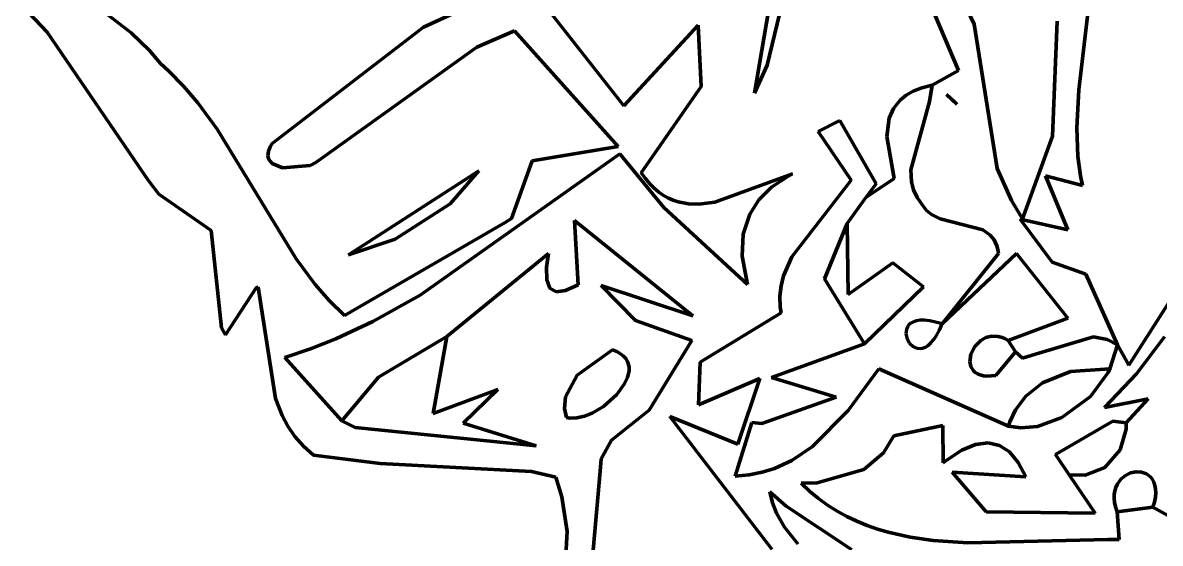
# Model space of a CAD drawing. Header units: millimetres. Extents: x 0 to 10.4, y 0 to 8.2.
# Drawn here: x 5.996 to 6.739, y 6.869 to 7.21 of the extents above; entities that cross this region are included whole.
import ezdxf

# ---------------------------------------------------------------- set-up
doc = ezdxf.new("R2010")
doc.units = ezdxf.units.MM
for name, color, linetype, lineweight in [('color#000000ff', 7, 'CONTINUOUS', 100), ('color#929292ff', 7, 'CONTINUOUS', 100), ('color#ffffffff', 7, 'CONTINUOUS', 100)]:
    doc.layers.add(name, color=color, linetype=linetype, lineweight=lineweight)

msp = doc.modelspace()

# ---------------------------------------------------------------- linework, layer by layer
at = {"layer": 'color#000000ff'}
for p, q in [((6.60743, 7.17827), (6.54626, 7.32247)), ((6.57651, 7.29543), (6.61762, 7.20856)), ((6.69614, 7.25294), (6.68619, 7.16572)), ((6.01324, 7.24416), (6.06651, 7.20297)), ((6.33483, 7.22365), (6.38859, 7.15524)), ((6.01167, 7.20333), (5.99564, 7.22009)), ((6.2577, 7.20664), (6.2813, 7.2175)), ((6.15878, 7.13058), (6.2577, 7.20664)), ((6.38859, 7.15524), (6.4372, 7.20798)), ((6.4372, 7.20798), (6.43928, 7.16789)), ((6.61762, 7.20856), (6.63278, 7.11414)), ((6.66879, 7.13542), (6.67185, 7.21059)), ((6.07756, 7.10661), (6.01167, 7.20333)), ((6.06651, 7.20297), (6.07854, 7.19138)), ((6.31713, 7.20425), (6.29255, 7.19367)), ((6.38501, 7.12862), (6.31713, 7.20425)), ((6.07854, 7.19138), (6.08567, 7.18289)), ((6.29255, 7.19367), (6.18726, 7.11805)), ((6.08567, 7.18289), (6.09101, 7.17809)), ((6.09101, 7.17809), (6.10099, 7.16792)), ((6.5902, 7.16882), (6.60743, 7.17827)), ((6.10099, 7.16792), (6.11015, 7.15711)), ((6.43928, 7.16789), (6.39988, 7.11145)), ((6.58844, 7.15806), (6.5902, 7.16882)), ((6.59946, 7.1627), (6.60482, 7.15773)), ((6.60636, 7.15631), (6.59946, 7.1627)), ((6.68619, 7.16572), (6.68473, 7.14074)), ((6.11015, 7.15711), (6.12267, 7.13992)), ((6.57635, 7.11342), (6.58844, 7.15806)), ((6.60482, 7.15773), (6.60636, 7.15631)), ((6.12267, 7.13992), (6.17434, 7.05502)), ((6.51567, 7.13841), (6.52973, 7.1455)), ((6.52973, 7.1455), (6.55368, 7.10417)), ((6.68473, 7.14074), (6.68549, 7.12195)), ((6.53732, 7.10659), (6.51567, 7.13841)), ((6.64936, 7.08133), (6.66879, 7.13542)), ((6.15586, 7.12259), (6.15622, 7.12544)), ((6.15622, 7.12544), (6.15764, 7.12874)), ((6.15764, 7.12874), (6.15878, 7.13058)), ((6.32879, 7.1193), (6.38501, 7.12862)), ((6.15643, 7.1202), (6.15586, 7.12259)), ((6.15875, 7.1174), (6.15643, 7.1202)), ((6.16544, 7.1147), (6.15875, 7.1174)), ((6.18726, 7.11805), (6.18361, 7.11618)), ((6.38592, 7.12385), (6.25541, 7.03142)), ((6.31519, 7.0816), (6.32879, 7.1193)), ((6.41467, 7.08875), (6.38592, 7.12385)), ((6.68549, 7.12195), (6.68719, 7.1094)), ((6.18361, 7.11618), (6.16544, 7.1147)), ((6.39988, 7.11145), (6.40268, 7.10762)), ((6.44821, 7.09226), (6.49878, 7.11062)), ((6.49878, 7.11062), (6.49575, 7.10908)), ((6.57677, 7.10539), (6.57635, 7.11342)), ((6.63278, 7.11414), (6.64203, 7.09327)), ((6.08454, 7.09732), (6.07756, 7.10661)), ((6.40268, 7.10762), (6.40556, 7.10423)), ((6.40556, 7.10423), (6.40851, 7.10128)), ((6.49575, 7.10908), (6.48514, 7.10208)), ((6.4985, 7.05648), (6.53732, 7.10659)), ((6.55368, 7.10417), (6.54693, 7.09524)), ((6.5781, 7.10018), (6.57677, 7.10539)), ((6.68845, 7.10311), (6.66439, 7.10931)), ((6.66439, 7.10931), (6.67887, 7.07399)), ((6.68719, 7.1094), (6.68845, 7.10311)), ((6.11883, 7.07367), (6.08454, 7.09732)), ((6.40851, 7.10128), (6.41152, 7.09874)), ((6.41152, 7.09874), (6.41461, 7.09659)), ((6.41461, 7.09659), (6.41775, 7.09481)), ((6.41775, 7.09481), (6.42095, 7.09338)), ((6.48514, 7.10208), (6.47689, 7.09377)), ((6.54693, 7.09524), (6.53473, 7.07831)), ((6.58042, 7.09514), (6.5781, 7.10018)), ((6.58386, 7.09026), (6.58042, 7.09514)), ((6.46951, 7.0383), (6.41467, 7.08875)), ((6.42095, 7.09338), (6.42421, 7.09229)), ((6.42421, 7.09229), (6.43087, 7.09102)), ((6.43087, 7.09102), (6.4377, 7.09084)), ((6.4377, 7.09084), (6.44821, 7.09226)), ((6.47689, 7.09377), (6.47096, 7.08433)), ((6.58651, 7.08673), (6.58386, 7.09026)), ((6.64203, 7.09327), (6.64936, 7.08133)), ((6.31096, 7.0788), (6.31519, 7.0816)), ((6.35868, 7.03808), (6.35634, 7.08025)), ((6.35634, 7.08025), (6.43364, 7.01777)), ((6.47096, 7.08433), (6.46673, 7.07117)), ((6.58975, 7.08402), (6.58651, 7.08673)), ((6.59546, 7.08117), (6.58975, 7.08402)), ((6.62323, 7.07398), (6.59546, 7.08117)), ((6.67887, 7.07399), (6.64771, 7.08097)), ((6.64771, 7.08097), (6.66861, 7.05292)), ((6.12549, 7.00987), (6.11883, 7.07367)), ((6.20595, 7.01797), (6.31096, 7.0788)), ((6.53473, 7.07831), (6.5197, 7.04196)), ((6.62816, 7.07069), (6.62323, 7.07398)), ((6.46673, 7.07117), (6.46597, 7.05677)), ((6.63072, 7.0676), (6.62816, 7.07069)), ((6.63255, 7.06361), (6.63072, 7.0676)), ((6.27286, 7.00438), (6.33938, 7.05853)), ((6.33938, 7.05853), (6.33805, 7.04965)), ((6.64525, 7.05863), (6.59664, 7.01249)), ((6.59664, 7.01249), (6.63356, 7.05858)), ((6.63317, 7.06123), (6.63255, 7.06361)), ((6.63356, 7.05858), (6.63317, 7.06123)), ((6.67891, 7.01621), (6.64525, 7.05863)), ((6.17434, 7.05502), (6.18684, 7.03822)), ((6.46597, 7.05677), (6.46951, 7.0383)), ((6.493, 7.04405), (6.4985, 7.05648)), ((6.66861, 7.05292), (6.69076, 7.04516)), ((6.33805, 7.04965), (6.33818, 7.04128)), ((6.49137, 7.03749), (6.493, 7.04405)), ((6.69076, 7.04516), (6.71139, 6.99889)), ((6.14824, 7.03604), (6.12809, 7.00549)), ((6.14947, 7.03654), (6.14824, 7.03604)), ((6.16084, 6.96376), (6.14947, 7.03654)), ((6.18684, 7.03822), (6.19599, 7.02774)), ((6.33818, 7.04128), (6.34031, 7.03593)), ((6.34031, 7.03593), (6.34443, 7.03362)), ((6.35056, 7.03434), (6.35868, 7.03808)), ((6.43364, 7.01777), (6.3738, 7.03771)), ((6.3738, 7.03771), (6.39634, 7.01479)), ((6.49063, 7.03066), (6.49137, 7.03749)), ((6.5197, 7.04196), (6.5459, 6.99958)), ((6.19599, 7.02774), (6.20595, 7.01797)), ((6.25541, 7.03142), (6.22443, 7.01414)), ((6.34443, 7.03362), (6.35056, 7.03434)), ((6.4909, 7.02354), (6.49063, 7.03066)), ((6.71871, 6.9855), (6.74727, 7.03033)), ((6.49145, 7.01985), (6.4909, 7.02354)), ((6.22443, 7.01414), (6.20035, 7.00285)), ((6.39634, 7.01479), (6.43312, 7.00173)), ((6.43845, 6.98741), (6.49145, 7.01985)), ((6.57626, 7.01297), (6.57497, 7.01183)), ((6.57792, 7.0139), (6.57626, 7.01297)), ((6.57996, 7.01456), (6.57792, 7.0139)), ((6.58241, 7.01492), (6.57996, 7.01456)), ((6.58528, 7.01493), (6.58241, 7.01492)), ((6.5886, 7.01456), (6.58528, 7.01493)), ((6.59238, 7.01376), (6.5886, 7.01456)), ((6.59664, 7.01249), (6.59238, 7.01376)), ((6.63997, 7.00173), (6.67891, 7.01621)), ((6.12809, 7.00549), (6.12549, 7.00987)), ((6.5734, 7.00907), (6.57305, 7.00594)), ((6.57305, 7.00594), (6.57375, 7.00279)), ((6.57402, 7.01052), (6.5734, 7.00907)), ((6.57497, 7.01183), (6.57402, 7.01052)), ((6.5931, 7.00505), (6.5949, 7.00844)), ((6.5949, 7.00844), (6.59664, 7.01249)), ((6.20035, 7.00285), (6.18382, 6.99628)), ((6.26386, 6.95398), (6.27286, 7.00438)), ((6.43312, 7.00173), (6.40528, 6.95599)), ((6.5459, 6.99958), (6.48517, 6.97741)), ((6.57375, 7.00279), (6.57536, 6.99995)), ((6.57536, 6.99995), (6.5777, 6.99776)), ((6.58574, 6.99736), (6.58756, 6.99849)), ((6.58756, 6.99849), (6.58941, 7.00012)), ((6.58941, 7.00012), (6.59126, 7.00229)), ((6.59126, 7.00229), (6.5931, 7.00505)), ((6.64473, 6.99435), (6.63997, 7.00173)), ((6.69578, 7.00413), (6.65555, 6.99215)), ((6.70462, 7.00226), (6.69578, 7.00413)), ((6.71139, 6.99889), (6.70462, 7.00226)), ((6.70634, 6.98317), (6.71139, 6.99889)), ((6.71139, 6.99889), (6.71871, 6.9855)), ((6.742, 7.00416), (6.72372, 6.97994)), ((6.18382, 6.99628), (6.16688, 6.99057)), ((6.16688, 6.99057), (6.20428, 6.94922)), ((6.38122, 6.99559), (6.35815, 6.97904)), ((6.38409, 6.99441), (6.38122, 6.99559)), ((6.38649, 6.99305), (6.38409, 6.99441)), ((6.38842, 6.99152), (6.38649, 6.99305)), ((6.38992, 6.98983), (6.38842, 6.99152)), ((6.5777, 6.99776), (6.5791, 6.99702)), ((6.5791, 6.99702), (6.58062, 6.99656)), ((6.58062, 6.99656), (6.58225, 6.99644)), ((6.58225, 6.99644), (6.58396, 6.99669)), ((6.58396, 6.99669), (6.58574, 6.99736)), ((6.64926, 6.99011), (6.64473, 6.99435)), ((6.65555, 6.99215), (6.64926, 6.99011)), ((6.391, 6.98801), (6.38992, 6.98983)), ((6.3917, 6.98607), (6.391, 6.98801)), ((6.39202, 6.98403), (6.3917, 6.98607)), ((6.392, 6.98191), (6.39202, 6.98403)), ((6.43753, 6.95967), (6.43845, 6.98741)), ((6.53523, 6.95596), (6.55523, 6.9832)), ((6.55523, 6.9832), (6.64008, 6.94559)), ((6.70518, 6.9808), (6.70634, 6.98317)), ((6.35815, 6.97904), (6.3505, 6.96485)), ((6.38889, 6.97301), (6.391, 6.97751)), ((6.391, 6.97751), (6.392, 6.98191)), ((6.4775, 6.97688), (6.43753, 6.95967)), ((6.46306, 6.93392), (6.4775, 6.97688)), ((6.48517, 6.97741), (6.52752, 6.96471)), ((6.69364, 6.96514), (6.70518, 6.9808)), ((6.72372, 6.97994), (6.70276, 6.95785)), ((6.30614, 6.96952), (6.26386, 6.95398)), ((6.28362, 6.94752), (6.30614, 6.96952)), ((6.38401, 6.96639), (6.38889, 6.97301)), ((6.1652, 6.95261), (6.16084, 6.96376)), ((6.3505, 6.96485), (6.34987, 6.95719)), ((6.37528, 6.95857), (6.38401, 6.96639)), ((6.52752, 6.96471), (6.47877, 6.94746)), ((6.675, 6.95119), (6.69364, 6.96514)), ((6.70276, 6.95785), (6.73132, 6.96362)), ((6.73132, 6.96362), (6.71713, 6.94783)), ((6.34987, 6.95719), (6.35121, 6.95139)), ((6.36281, 6.95209), (6.36785, 6.95412)), ((6.36785, 6.95412), (6.37528, 6.95857)), ((6.40528, 6.95599), (6.38064, 6.93655)), ((6.51196, 6.93225), (6.53523, 6.95596)), ((6.16899, 6.94555), (6.1652, 6.95261)), ((6.20428, 6.94922), (6.21299, 6.94477)), ((6.33136, 6.93276), (6.28362, 6.94752)), ((6.35121, 6.95139), (6.35332, 6.95096)), ((6.35332, 6.95096), (6.3579, 6.95099)), ((6.3579, 6.95099), (6.36281, 6.95209)), ((6.48531, 6.86505), (6.41867, 6.95199)), ((6.41867, 6.95199), (6.46306, 6.93392)), ((6.47227, 6.94798), (6.46134, 6.9129)), ((6.47877, 6.94746), (6.47227, 6.94798)), ((6.59719, 6.94609), (6.56513, 6.93934)), ((6.5974, 6.92166), (6.59719, 6.94609)), ((6.659, 6.94536), (6.675, 6.95119)), ((6.70828, 6.949), (6.67089, 6.92716)), ((6.71713, 6.94783), (6.70828, 6.949)), ((6.17362, 6.93885), (6.16899, 6.94555)), ((6.17919, 6.93255), (6.17362, 6.93885)), ((6.21299, 6.94477), (6.33136, 6.93276)), ((6.56513, 6.93934), (6.55828, 6.92815)), ((6.64008, 6.94559), (6.6481, 6.94444)), ((6.6481, 6.94444), (6.659, 6.94536)), ((6.18581, 6.9267), (6.17919, 6.93255)), ((6.38064, 6.93655), (6.37382, 6.92415)), ((6.4984, 6.92313), (6.51196, 6.93225)), ((6.61862, 6.93366), (6.60968, 6.92998)), ((6.62677, 6.93469), (6.61862, 6.93366)), ((6.63413, 6.93308), (6.62677, 6.93469)), ((6.64071, 6.92883), (6.63413, 6.93308)), ((6.22939, 6.92131), (6.18581, 6.9267)), ((6.37382, 6.92415), (6.37319, 6.91627)), ((6.55828, 6.92815), (6.54558, 6.91723)), ((6.59996, 6.92365), (6.5974, 6.92166)), ((6.60968, 6.92998), (6.59996, 6.92365)), ((6.64651, 6.92193), (6.64071, 6.92883)), ((6.67089, 6.92716), (6.67978, 6.91372)), ((6.32815, 6.91587), (6.22939, 6.92131)), ((6.37319, 6.91627), (6.35932, 6.7634)), ((6.47906, 6.91543), (6.48714, 6.91795)), ((6.48714, 6.91795), (6.4984, 6.92313)), ((6.54558, 6.91723), (6.51511, 6.90861)), ((6.65151, 6.91239), (6.64651, 6.92193)), ((6.34413, 6.91236), (6.32815, 6.91587)), ((6.34814, 6.8993), (6.34413, 6.91236)), ((6.46134, 6.9129), (6.47047, 6.91372)), ((6.47047, 6.91372), (6.47906, 6.91543)), ((6.62555, 6.88969), (6.6032, 6.91564)), ((6.6032, 6.91564), (6.65151, 6.91239)), ((6.67978, 6.91372), (6.69673, 6.88877)), ((6.4841, 6.90269), (6.4859, 6.89547)), ((6.49472, 6.89324), (6.4841, 6.90269)), ((6.51511, 6.90861), (6.50463, 6.90825)), ((6.50463, 6.90825), (6.51014, 6.90299)), ((6.51014, 6.90299), (6.51588, 6.89821)), ((6.35149, 6.87673), (6.34814, 6.8993)), ((6.4859, 6.89547), (6.48847, 6.88874)), ((6.51588, 6.89821), (6.52184, 6.89388)), ((6.52184, 6.89388), (6.528, 6.88998)), ((6.48847, 6.88874), (6.49359, 6.8795)), ((6.53756, 6.86502), (6.49472, 6.89324)), ((6.528, 6.88998), (6.53437, 6.8865)), ((6.53437, 6.8865), (6.54091, 6.88341)), ((6.69673, 6.88877), (6.62555, 6.88969)), ((6.71117, 6.88969), (6.73454, 6.89254)), ((6.71235, 6.87157), (6.71117, 6.88969)), ((6.73454, 6.89254), (6.7501, 6.88382)), ((6.49359, 6.8795), (6.50243, 6.86859)), ((6.54091, 6.88341), (6.54762, 6.88068)), ((6.54762, 6.88068), (6.5545, 6.87831)), ((6.34623, 6.77858), (6.35149, 6.87673)), ((6.5545, 6.87831), (6.56151, 6.87626)), ((6.56151, 6.87626), (6.57592, 6.87306)), ((6.57592, 6.87306), (6.59076, 6.87092)), ((6.70515, 6.8715), (6.71235, 6.87157)), ((6.59076, 6.87092), (6.61358, 6.86931)), ((6.61358, 6.86931), (6.70515, 6.8715))]:
    msp.add_line(p, q, dxfattribs=at)
at = {"layer": 'color#929292ff'}
for p, q in [((6.47399, 7.16353), (6.49376, 7.27864)), ((6.49491, 7.23393), (6.48236, 7.18185)), ((6.48236, 7.18185), (6.47399, 7.16353)), ((6.56921, 7.15891), (6.5731, 7.16209)), ((6.5731, 7.16209), (6.57785, 7.16482)), ((6.57785, 7.16482), (6.58354, 7.16707)), ((6.58354, 7.16707), (6.5902, 7.16882)), ((6.5902, 7.16882), (6.58844, 7.15806)), ((6.56486, 7.1534), (6.56921, 7.15891)), ((6.58844, 7.15806), (6.57635, 7.11342)), ((6.56055, 7.1351), (6.56211, 7.14709)), ((6.56211, 7.14709), (6.56486, 7.1534)), ((6.56527, 7.10756), (6.56055, 7.1351)), ((6.20864, 7.05781), (6.29374, 7.11266)), ((6.29374, 7.11266), (6.27508, 7.09106)), ((6.57635, 7.11342), (6.57677, 7.10539)), ((6.54693, 7.09524), (6.56527, 7.10756)), ((6.57677, 7.10539), (6.5781, 7.10018)), ((6.53473, 7.07831), (6.54693, 7.09524)), ((6.5781, 7.10018), (6.58042, 7.09514)), ((6.58042, 7.09514), (6.58386, 7.09026)), ((6.27508, 7.09106), (6.23909, 7.06801)), ((6.58386, 7.09026), (6.58651, 7.08673)), ((6.58651, 7.08673), (6.58975, 7.08402)), ((6.58975, 7.08402), (6.59546, 7.08117)), ((6.59546, 7.08117), (6.62323, 7.07398)), ((6.53534, 7.03179), (6.53473, 7.07831)), ((6.62323, 7.07398), (6.62816, 7.07069)), ((6.23909, 7.06801), (6.20864, 7.05781)), ((6.62816, 7.07069), (6.63072, 7.0676)), ((6.63072, 7.0676), (6.63255, 7.06361)), ((6.59664, 7.01249), (6.64525, 7.05863)), ((6.63356, 7.05858), (6.59664, 7.01249)), ((6.63255, 7.06361), (6.63317, 7.06123)), ((6.63317, 7.06123), (6.63356, 7.05858)), ((6.64525, 7.05863), (6.67891, 7.01621)), ((6.56456, 7.05255), (6.53534, 7.03179)), ((6.5845, 7.03684), (6.56456, 7.05255)), ((6.5459, 6.99958), (6.5845, 7.03684)), ((6.57626, 7.01297), (6.57497, 7.01183)), ((6.57792, 7.0139), (6.57626, 7.01297)), ((6.57996, 7.01456), (6.57792, 7.0139)), ((6.58241, 7.01492), (6.57996, 7.01456)), ((6.58528, 7.01493), (6.58241, 7.01492)), ((6.5886, 7.01456), (6.58528, 7.01493)), ((6.59238, 7.01376), (6.5886, 7.01456)), ((6.59664, 7.01249), (6.59238, 7.01376)), ((6.67891, 7.01621), (6.63997, 7.00173)), ((6.5734, 7.00907), (6.57305, 7.00594)), ((6.57305, 7.00594), (6.57375, 7.00279)), ((6.57402, 7.01052), (6.5734, 7.00907)), ((6.57497, 7.01183), (6.57402, 7.01052)), ((6.5931, 7.00505), (6.5949, 7.00844)), ((6.5949, 7.00844), (6.59664, 7.01249)), ((6.22817, 6.97762), (6.27286, 7.00438)), ((6.27286, 7.00438), (6.26386, 6.95398)), ((6.48517, 6.97741), (6.5459, 6.99958)), ((6.57375, 7.00279), (6.57536, 6.99995)), ((6.57536, 6.99995), (6.5777, 6.99776)), ((6.58574, 6.99736), (6.58756, 6.99849)), ((6.58756, 6.99849), (6.58941, 7.00012)), ((6.58941, 7.00012), (6.59126, 7.00229)), ((6.59126, 7.00229), (6.5931, 7.00505)), ((6.62194, 7.00169), (6.61801, 6.99767)), ((6.62525, 7.00355), (6.62194, 7.00169)), ((6.62903, 7.00452), (6.62525, 7.00355)), ((6.63319, 7.0044), (6.62903, 7.00452)), ((6.63539, 7.00387), (6.63319, 7.0044)), ((6.63765, 7.00299), (6.63539, 7.00387)), ((6.63997, 7.00173), (6.63765, 7.00299)), ((6.65555, 6.99215), (6.69578, 7.00413)), ((6.69578, 7.00413), (6.70462, 7.00226)), ((6.70462, 7.00226), (6.71139, 6.99889)), ((6.71139, 6.99889), (6.70634, 6.98317)), ((6.72372, 6.97994), (6.742, 7.00416)), ((6.35815, 6.97904), (6.38122, 6.99559)), ((6.38122, 6.99559), (6.38409, 6.99441)), ((6.38409, 6.99441), (6.38649, 6.99305)), ((6.38649, 6.99305), (6.38842, 6.99152)), ((6.38842, 6.99152), (6.38992, 6.98983)), ((6.5777, 6.99776), (6.5791, 6.99702)), ((6.5791, 6.99702), (6.58062, 6.99656)), ((6.58062, 6.99656), (6.58225, 6.99644)), ((6.58225, 6.99644), (6.58396, 6.99669)), ((6.58396, 6.99669), (6.58574, 6.99736)), ((6.61557, 6.9928), (6.61488, 6.98775)), ((6.61801, 6.99767), (6.61557, 6.9928)), ((6.63173, 6.97881), (6.64473, 6.99435)), ((6.64473, 6.99435), (6.64926, 6.99011)), ((6.64926, 6.99011), (6.65555, 6.99215)), ((6.38992, 6.98983), (6.391, 6.98801)), ((6.391, 6.98801), (6.3917, 6.98607)), ((6.3917, 6.98607), (6.39202, 6.98403)), ((6.39202, 6.98403), (6.392, 6.98191)), ((6.55523, 6.9832), (6.53523, 6.95596)), ((6.64008, 6.94559), (6.55523, 6.9832)), ((6.61488, 6.98775), (6.61553, 6.98462)), ((6.61553, 6.98462), (6.61716, 6.98193)), ((6.70634, 6.98317), (6.68069, 6.98137)), ((6.20428, 6.94922), (6.22817, 6.97762)), ((6.3505, 6.96485), (6.35815, 6.97904)), ((6.391, 6.97751), (6.38889, 6.97301)), ((6.392, 6.98191), (6.391, 6.97751)), ((6.52752, 6.96471), (6.48517, 6.97741)), ((6.61716, 6.98193), (6.61837, 6.9808)), ((6.61837, 6.9808), (6.61985, 6.97986)), ((6.61985, 6.97986), (6.62162, 6.97913)), ((6.62162, 6.97913), (6.62368, 6.97864)), ((6.62368, 6.97864), (6.62604, 6.9784)), ((6.62604, 6.9784), (6.62872, 6.97845)), ((6.62872, 6.97845), (6.63173, 6.97881)), ((6.68069, 6.98137), (6.6624, 6.97396)), ((6.70276, 6.95785), (6.72372, 6.97994)), ((6.26386, 6.95398), (6.30614, 6.96952)), ((6.30614, 6.96952), (6.28362, 6.94752)), ((6.38889, 6.97301), (6.38401, 6.96639)), ((6.6624, 6.97396), (6.65152, 6.96535)), ((6.34987, 6.95719), (6.3505, 6.96485)), ((6.38401, 6.96639), (6.37528, 6.95857)), ((6.47877, 6.94746), (6.52752, 6.96471)), ((6.65152, 6.96535), (6.64474, 6.9564)), ((6.73132, 6.96362), (6.70276, 6.95785)), ((6.71713, 6.94783), (6.73132, 6.96362)), ((6.35121, 6.95139), (6.34987, 6.95719)), ((6.36785, 6.95412), (6.36281, 6.95209)), ((6.37528, 6.95857), (6.36785, 6.95412)), ((6.53523, 6.95596), (6.51196, 6.93225)), ((6.64474, 6.9564), (6.64102, 6.94847)), ((6.21299, 6.94477), (6.20428, 6.94922)), ((6.28362, 6.94752), (6.33136, 6.93276)), ((6.35332, 6.95096), (6.35121, 6.95139)), ((6.3579, 6.95099), (6.35332, 6.95096)), ((6.36281, 6.95209), (6.3579, 6.95099)), ((6.46134, 6.9129), (6.47227, 6.94798)), ((6.47227, 6.94798), (6.47877, 6.94746)), ((6.56513, 6.93934), (6.59719, 6.94609)), ((6.59719, 6.94609), (6.5974, 6.92166)), ((6.64102, 6.94847), (6.64008, 6.94559)), ((6.71707, 6.94358), (6.71713, 6.94783)), ((6.33136, 6.93276), (6.21299, 6.94477)), ((6.55828, 6.92815), (6.56513, 6.93934)), ((6.71319, 6.93007), (6.71707, 6.94358)), ((6.51196, 6.93225), (6.4984, 6.92313)), ((6.60968, 6.92998), (6.61862, 6.93366)), ((6.61862, 6.93366), (6.62677, 6.93469)), ((6.62677, 6.93469), (6.63413, 6.93308)), ((6.63413, 6.93308), (6.64071, 6.92883)), ((6.54558, 6.91723), (6.55828, 6.92815)), ((6.5974, 6.92166), (6.59996, 6.92365)), ((6.59996, 6.92365), (6.60968, 6.92998)), ((6.64071, 6.92883), (6.64651, 6.92193)), ((6.70298, 6.91861), (6.71319, 6.93007)), ((6.48714, 6.91795), (6.47906, 6.91543)), ((6.4984, 6.92313), (6.48714, 6.91795)), ((6.51511, 6.90861), (6.54558, 6.91723)), ((6.64651, 6.92193), (6.65151, 6.91239)), ((6.6903, 6.91362), (6.70298, 6.91861)), ((6.47047, 6.91372), (6.46134, 6.9129)), ((6.47906, 6.91543), (6.47047, 6.91372)), ((6.65151, 6.91239), (6.6032, 6.91564)), ((6.6032, 6.91564), (6.62555, 6.88969)), ((6.69673, 6.88877), (6.67978, 6.91372)), ((6.67978, 6.91372), (6.6903, 6.91362)), ((6.71352, 6.91092), (6.71115, 6.90757)), ((6.71654, 6.91344), (6.71352, 6.91092)), ((6.71996, 6.91508), (6.71654, 6.91344)), ((6.72356, 6.91581), (6.71996, 6.91508)), ((6.72711, 6.91559), (6.72356, 6.91581)), ((6.73039, 6.9144), (6.72711, 6.91559)), ((6.73315, 6.91219), (6.73039, 6.9144)), ((6.73427, 6.9107), (6.73315, 6.91219)), ((6.73518, 6.90893), (6.73427, 6.9107)), ((6.73584, 6.9069), (6.73518, 6.90893)), ((6.50463, 6.90825), (6.51511, 6.90861)), ((6.51014, 6.90299), (6.50463, 6.90825)), ((6.51588, 6.89821), (6.51014, 6.90299)), ((6.70964, 6.9034), (6.70928, 6.90103)), ((6.71027, 6.90558), (6.70964, 6.9034)), ((6.71115, 6.90757), (6.71027, 6.90558)), ((6.73624, 6.9046), (6.73584, 6.9069)), ((6.7361, 6.89914), (6.73633, 6.90201)), ((6.73633, 6.90201), (6.73624, 6.9046)), ((6.52184, 6.89388), (6.51588, 6.89821)), ((6.528, 6.88998), (6.52184, 6.89388)), ((6.70928, 6.90103), (6.70923, 6.89847)), ((6.70923, 6.89847), (6.7095, 6.89572)), ((6.7095, 6.89572), (6.71014, 6.89279)), ((6.73454, 6.89254), (6.73551, 6.89599)), ((6.73551, 6.89599), (6.7361, 6.89914)), ((6.53437, 6.8865), (6.528, 6.88998)), ((6.54091, 6.88341), (6.53437, 6.8865)), ((6.62555, 6.88969), (6.69673, 6.88877)), ((6.71014, 6.89279), (6.71117, 6.88969)), ((6.71117, 6.88969), (6.71235, 6.87157)), ((6.7501, 6.88382), (6.73454, 6.89254)), ((6.54762, 6.88068), (6.54091, 6.88341)), ((6.5545, 6.87831), (6.54762, 6.88068)), ((6.56151, 6.87626), (6.5545, 6.87831)), ((6.57592, 6.87306), (6.56151, 6.87626)), ((6.59076, 6.87092), (6.57592, 6.87306)), ((6.71235, 6.87157), (6.70515, 6.8715)), ((6.61358, 6.86931), (6.59076, 6.87092)), ((6.70515, 6.8715), (6.61358, 6.86931))]:
    msp.add_line(p, q, dxfattribs=at)
at = {"layer": 'color#ffffffff'}
for p, q in [((6.54626, 7.32247), (6.60743, 7.17827)), ((6.61762, 7.20856), (6.57651, 7.29543)), ((6.49376, 7.27864), (6.47399, 7.16353)), ((6.68619, 7.16572), (6.69614, 7.25294)), ((6.06651, 7.20297), (6.01324, 7.24416)), ((6.48236, 7.18185), (6.49491, 7.23393)), ((6.38859, 7.15524), (6.33483, 7.22365)), ((5.99564, 7.22009), (6.01167, 7.20333)), ((6.2813, 7.2175), (6.2577, 7.20664)), ((6.2577, 7.20664), (6.15878, 7.13058)), ((6.4372, 7.20798), (6.38859, 7.15524)), ((6.43928, 7.16789), (6.4372, 7.20798)), ((6.63278, 7.11414), (6.61762, 7.20856)), ((6.67185, 7.21059), (6.66879, 7.13542)), ((6.01167, 7.20333), (6.07756, 7.10661)), ((6.07854, 7.19138), (6.06651, 7.20297)), ((6.29255, 7.19367), (6.31713, 7.20425)), ((6.31713, 7.20425), (6.38501, 7.12862)), ((6.08567, 7.18289), (6.07854, 7.19138)), ((6.18726, 7.11805), (6.29255, 7.19367)), ((6.09101, 7.17809), (6.08567, 7.18289)), ((6.10099, 7.16792), (6.09101, 7.17809)), ((6.47399, 7.16353), (6.48236, 7.18185)), ((6.60743, 7.17827), (6.5902, 7.16882)), ((6.11015, 7.15711), (6.10099, 7.16792)), ((6.39988, 7.11145), (6.43928, 7.16789)), ((6.5731, 7.16209), (6.56921, 7.15891)), ((6.57785, 7.16482), (6.5731, 7.16209)), ((6.58354, 7.16707), (6.57785, 7.16482)), ((6.5902, 7.16882), (6.58354, 7.16707)), ((6.59946, 7.1627), (6.60636, 7.15631)), ((6.60482, 7.15773), (6.59946, 7.1627)), ((6.68473, 7.14074), (6.68619, 7.16572)), ((6.12267, 7.13992), (6.11015, 7.15711)), ((6.56921, 7.15891), (6.56486, 7.1534)), ((6.60636, 7.15631), (6.60482, 7.15773)), ((6.56211, 7.14709), (6.56055, 7.1351)), ((6.56486, 7.1534), (6.56211, 7.14709)), ((6.17434, 7.05502), (6.12267, 7.13992)), ((6.52973, 7.1455), (6.51567, 7.13841)), ((6.55368, 7.10417), (6.52973, 7.1455)), ((6.68549, 7.12195), (6.68473, 7.14074)), ((6.51567, 7.13841), (6.53732, 7.10659)), ((6.56055, 7.1351), (6.56527, 7.10756)), ((6.66879, 7.13542), (6.64936, 7.08133)), ((6.15622, 7.12544), (6.15586, 7.12259)), ((6.15764, 7.12874), (6.15622, 7.12544)), ((6.15878, 7.13058), (6.15764, 7.12874)), ((6.38501, 7.12862), (6.32879, 7.1193)), ((6.15586, 7.12259), (6.15643, 7.1202)), ((6.15643, 7.1202), (6.15875, 7.1174)), ((6.15875, 7.1174), (6.16544, 7.1147)), ((6.18361, 7.11618), (6.18726, 7.11805)), ((6.25541, 7.03142), (6.38592, 7.12385)), ((6.32879, 7.1193), (6.31519, 7.0816)), ((6.38592, 7.12385), (6.41467, 7.08875)), ((6.68719, 7.1094), (6.68549, 7.12195)), ((6.16544, 7.1147), (6.18361, 7.11618)), ((6.29374, 7.11266), (6.20864, 7.05781)), ((6.27508, 7.09106), (6.29374, 7.11266)), ((6.40268, 7.10762), (6.39988, 7.11145)), ((6.49878, 7.11062), (6.44821, 7.09226)), ((6.49575, 7.10908), (6.49878, 7.11062)), ((6.64203, 7.09327), (6.63278, 7.11414)), ((6.07756, 7.10661), (6.08454, 7.09732)), ((6.40556, 7.10423), (6.40268, 7.10762)), ((6.40851, 7.10128), (6.40556, 7.10423)), ((6.48514, 7.10208), (6.49575, 7.10908)), ((6.53732, 7.10659), (6.4985, 7.05648)), ((6.56527, 7.10756), (6.54693, 7.09524)), ((6.54693, 7.09524), (6.55368, 7.10417)), ((6.67887, 7.07399), (6.66439, 7.10931)), ((6.66439, 7.10931), (6.68845, 7.10311)), ((6.68845, 7.10311), (6.68719, 7.1094)), ((6.08454, 7.09732), (6.11883, 7.07367)), ((6.41152, 7.09874), (6.40851, 7.10128)), ((6.41461, 7.09659), (6.41152, 7.09874)), ((6.41775, 7.09481), (6.41461, 7.09659)), ((6.42095, 7.09338), (6.41775, 7.09481)), ((6.47689, 7.09377), (6.48514, 7.10208)), ((6.23909, 7.06801), (6.27508, 7.09106)), ((6.41467, 7.08875), (6.46951, 7.0383)), ((6.42421, 7.09229), (6.42095, 7.09338)), ((6.43087, 7.09102), (6.42421, 7.09229)), ((6.4377, 7.09084), (6.43087, 7.09102)), ((6.44821, 7.09226), (6.4377, 7.09084)), ((6.47096, 7.08433), (6.47689, 7.09377)), ((6.64936, 7.08133), (6.64203, 7.09327)), ((6.31519, 7.0816), (6.31096, 7.0788)), ((6.43364, 7.01777), (6.35634, 7.08025)), ((6.35634, 7.08025), (6.35868, 7.03808)), ((6.46673, 7.07117), (6.47096, 7.08433)), ((6.66861, 7.05292), (6.64771, 7.08097)), ((6.64771, 7.08097), (6.67887, 7.07399)), ((6.11883, 7.07367), (6.12549, 7.00987)), ((6.31096, 7.0788), (6.20595, 7.01797)), ((6.5197, 7.04196), (6.53473, 7.07831)), ((6.53473, 7.07831), (6.53534, 7.03179)), ((6.20864, 7.05781), (6.23909, 7.06801)), ((6.46597, 7.05677), (6.46673, 7.07117)), ((6.33938, 7.05853), (6.27286, 7.00438)), ((6.33805, 7.04965), (6.33938, 7.05853)), ((6.18684, 7.03822), (6.17434, 7.05502)), ((6.46951, 7.0383), (6.46597, 7.05677)), ((6.4985, 7.05648), (6.493, 7.04405)), ((6.53534, 7.03179), (6.56456, 7.05255)), ((6.56456, 7.05255), (6.5845, 7.03684)), ((6.69076, 7.04516), (6.66861, 7.05292)), ((6.33818, 7.04128), (6.33805, 7.04965)), ((6.493, 7.04405), (6.49137, 7.03749)), ((6.71139, 6.99889), (6.69076, 7.04516)), ((6.12809, 7.00549), (6.14824, 7.03604)), ((6.14824, 7.03604), (6.14947, 7.03654)), ((6.14947, 7.03654), (6.16084, 6.96376)), ((6.19599, 7.02774), (6.18684, 7.03822)), ((6.34031, 7.03593), (6.33818, 7.04128)), ((6.34443, 7.03362), (6.34031, 7.03593)), ((6.35868, 7.03808), (6.35056, 7.03434)), ((6.39634, 7.01479), (6.3738, 7.03771)), ((6.3738, 7.03771), (6.43364, 7.01777)), ((6.49137, 7.03749), (6.49063, 7.03066)), ((6.5459, 6.99958), (6.5197, 7.04196)), ((6.5845, 7.03684), (6.5459, 6.99958)), ((6.20595, 7.01797), (6.19599, 7.02774)), ((6.22443, 7.01414), (6.25541, 7.03142)), ((6.35056, 7.03434), (6.34443, 7.03362)), ((6.49063, 7.03066), (6.4909, 7.02354)), ((6.74727, 7.03033), (6.71871, 6.9855)), ((6.4909, 7.02354), (6.49145, 7.01985)), ((6.20035, 7.00285), (6.22443, 7.01414)), ((6.43312, 7.00173), (6.39634, 7.01479)), ((6.49145, 7.01985), (6.43845, 6.98741)), ((6.12549, 7.00987), (6.12809, 7.00549)), ((6.18382, 6.99628), (6.20035, 7.00285)), ((6.27286, 7.00438), (6.22817, 6.97762)), ((6.40528, 6.95599), (6.43312, 7.00173)), ((6.61801, 6.99767), (6.62194, 7.00169)), ((6.62194, 7.00169), (6.62525, 7.00355)), ((6.62525, 7.00355), (6.62903, 7.00452)), ((6.62903, 7.00452), (6.63319, 7.0044)), ((6.63319, 7.0044), (6.63539, 7.00387)), ((6.63539, 7.00387), (6.63765, 7.00299)), ((6.63765, 7.00299), (6.63997, 7.00173)), ((6.63997, 7.00173), (6.64473, 6.99435)), ((6.71871, 6.9855), (6.71139, 6.99889)), ((6.16688, 6.99057), (6.18382, 6.99628)), ((6.20428, 6.94922), (6.16688, 6.99057)), ((6.61488, 6.98775), (6.61557, 6.9928)), ((6.61557, 6.9928), (6.61801, 6.99767)), ((6.64473, 6.99435), (6.63173, 6.97881)), ((6.43845, 6.98741), (6.43753, 6.95967)), ((6.61553, 6.98462), (6.61488, 6.98775)), ((6.61716, 6.98193), (6.61553, 6.98462)), ((6.68069, 6.98137), (6.70634, 6.98317)), ((6.70634, 6.98317), (6.70518, 6.9808)), ((6.22817, 6.97762), (6.20428, 6.94922)), ((6.43753, 6.95967), (6.4775, 6.97688)), ((6.4775, 6.97688), (6.46306, 6.93392)), ((6.61837, 6.9808), (6.61716, 6.98193)), ((6.61985, 6.97986), (6.61837, 6.9808)), ((6.62162, 6.97913), (6.61985, 6.97986)), ((6.62368, 6.97864), (6.62162, 6.97913)), ((6.62604, 6.9784), (6.62368, 6.97864)), ((6.62872, 6.97845), (6.62604, 6.9784)), ((6.63173, 6.97881), (6.62872, 6.97845)), ((6.6624, 6.97396), (6.68069, 6.98137)), ((6.70518, 6.9808), (6.69364, 6.96514)), ((6.65152, 6.96535), (6.6624, 6.97396)), ((6.16084, 6.96376), (6.1652, 6.95261)), ((6.64474, 6.9564), (6.65152, 6.96535)), ((6.69364, 6.96514), (6.675, 6.95119)), ((6.38064, 6.93655), (6.40528, 6.95599)), ((6.64102, 6.94847), (6.64474, 6.9564)), ((6.1652, 6.95261), (6.16899, 6.94555)), ((6.46306, 6.93392), (6.41867, 6.95199)), ((6.41867, 6.95199), (6.48531, 6.86505)), ((6.64008, 6.94559), (6.64102, 6.94847)), ((6.675, 6.95119), (6.659, 6.94536)), ((6.67089, 6.92716), (6.70828, 6.949)), ((6.70828, 6.949), (6.71713, 6.94783)), ((6.71713, 6.94783), (6.71707, 6.94358)), ((6.16899, 6.94555), (6.17362, 6.93885)), ((6.17362, 6.93885), (6.17919, 6.93255)), ((6.6481, 6.94444), (6.64008, 6.94559)), ((6.659, 6.94536), (6.6481, 6.94444)), ((6.71707, 6.94358), (6.71319, 6.93007)), ((6.17919, 6.93255), (6.18581, 6.9267)), ((6.37382, 6.92415), (6.38064, 6.93655)), ((6.18581, 6.9267), (6.22939, 6.92131)), ((6.37319, 6.91627), (6.37382, 6.92415)), ((6.67978, 6.91372), (6.67089, 6.92716)), ((6.71319, 6.93007), (6.70298, 6.91861)), ((6.22939, 6.92131), (6.32815, 6.91587)), ((6.35932, 6.7634), (6.37319, 6.91627)), ((6.70298, 6.91861), (6.6903, 6.91362)), ((6.32815, 6.91587), (6.34413, 6.91236)), ((6.34413, 6.91236), (6.34814, 6.8993)), ((6.6903, 6.91362), (6.67978, 6.91372)), ((6.71115, 6.90757), (6.71352, 6.91092)), ((6.71352, 6.91092), (6.71654, 6.91344)), ((6.71654, 6.91344), (6.71996, 6.91508)), ((6.71996, 6.91508), (6.72356, 6.91581)), ((6.72356, 6.91581), (6.72711, 6.91559)), ((6.72711, 6.91559), (6.73039, 6.9144)), ((6.73039, 6.9144), (6.73315, 6.91219)), ((6.73315, 6.91219), (6.73427, 6.9107)), ((6.73427, 6.9107), (6.73518, 6.90893)), ((6.73518, 6.90893), (6.73584, 6.9069)), ((6.4841, 6.90269), (6.49472, 6.89324)), ((6.4859, 6.89547), (6.4841, 6.90269)), ((6.70928, 6.90103), (6.70964, 6.9034)), ((6.70964, 6.9034), (6.71027, 6.90558)), ((6.71027, 6.90558), (6.71115, 6.90757)), ((6.73584, 6.9069), (6.73624, 6.9046)), ((6.73633, 6.90201), (6.7361, 6.89914)), ((6.73624, 6.9046), (6.73633, 6.90201)), ((6.34814, 6.8993), (6.35149, 6.87673)), ((6.48847, 6.88874), (6.4859, 6.89547)), ((6.70923, 6.89847), (6.70928, 6.90103)), ((6.7095, 6.89572), (6.70923, 6.89847)), ((6.71014, 6.89279), (6.7095, 6.89572)), ((6.73551, 6.89599), (6.73454, 6.89254)), ((6.7361, 6.89914), (6.73551, 6.89599)), ((6.49359, 6.8795), (6.48847, 6.88874)), ((6.49472, 6.89324), (6.53756, 6.86502)), ((6.71117, 6.88969), (6.71014, 6.89279)), ((6.73454, 6.89254), (6.71117, 6.88969)), ((6.50243, 6.86859), (6.49359, 6.8795)), ((6.35149, 6.87673), (6.34623, 6.77858))]:
    msp.add_line(p, q, dxfattribs=at)

doc.saveas('drawing.dxf')
